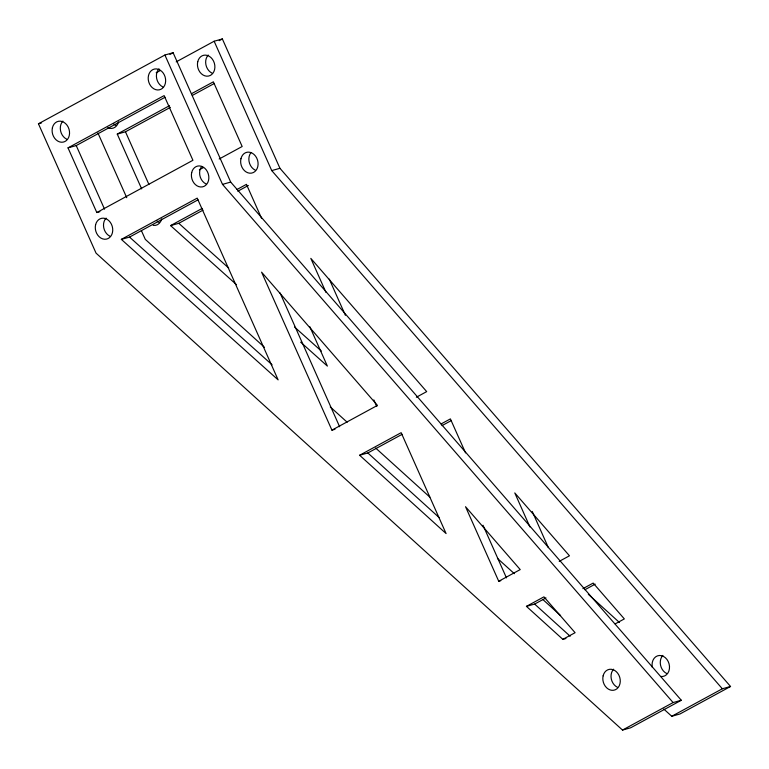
<?xml version="1.0" encoding="UTF-8"?>
<svg xmlns="http://www.w3.org/2000/svg" width="769" height="769" viewBox="0 0 769 769"><rect width="100%" height="100%" fill="white"/><g stroke="black" fill="none" stroke-linecap="round" stroke-linejoin="round"><path stroke-width="1.15" d="M38.45 123.78L164.902 55.022L173.112 52.725L230.7 182.08L681.305 700.261L630.724 727.762L622.515 730.06L96.048 253.136L38.45 123.78L41.526 122.915M169.949 54.445L173.112 52.725M156.194 72.747L160.404 70.46M176.207 61.866L214.147 41.238L222.356 38.94L279.945 168.296L730.55 686.477L679.969 713.978L671.76 716.275L663.762 709.028M219.194 40.661L222.356 38.94M68.018 147.869L164.124 95.606L192.923 160.288L96.817 212.542L68.018 147.869L76.227 145.572L165.018 97.288M141.669 188.895L117.263 134.085L169.497 105.68M191.433 93.751L213.369 81.831L242.168 146.504L219.184 159M117.263 134.085L125.472 131.787L170.391 107.362M192.327 95.433L214.263 83.504M199.334 169.795L203.516 167.527M121.339 239.38L197.21 198.123L278.128 379.876L121.339 239.38L129.538 237.083L198.037 199.844M236.506 284.674L170.574 225.605L202.189 208.409M236.967 189.501L246.445 184.349L261.566 218.29M170.574 225.605L178.783 223.308L203.026 210.129M237.794 191.212L248.339 185.483M331.92 430.15L377.444 405.398L261.575 272.149L331.92 430.15L335.005 429.294M416.346 397.246L426.689 391.613L310.82 258.374L325.969 292.383M359.632 455.258L401.158 432.678L446.087 533.571L359.632 455.258L367.842 452.96L402.1 434.331M441.06 423.969L450.403 418.894L465.543 452.893M442.002 425.622L451.345 420.547M498.735 581.268L520.219 569.579L465.533 506.704L498.735 581.268L500.782 580.691M559.226 561.36L569.464 555.795L514.778 492.919L529.908 526.909M526.438 606.366L543.933 596.859L575.097 632.695L562.85 639.347L526.438 606.366L534.647 604.069L545.971 597.917M582.892 588.669L593.178 583.075L624.341 618.91L615.152 623.899M584.921 589.727L595.206 584.132M622.515 730.06L673.096 702.558L681.305 700.261M671.76 716.275L722.341 688.774L730.55 686.477M96.817 212.542L99.893 211.686M164.902 55.022L222.501 184.377L230.7 182.08M214.147 41.238L271.736 170.593L279.945 168.296M562.85 639.347L565.926 638.491M178.783 223.308L228.672 268.006M294.594 327.075L321.327 351.02M300.641 342.147L327.373 366.092L309.82 326.681M129.538 237.083L272.082 364.804M588.333 594.312L619.42 622.467M264.459 347.309L145.283 239.351L141.381 230.585M330.266 406.926L347.165 422.229M375.618 448.01L429.871 497.149M497.456 558.381L514.355 573.684M542.808 599.464L560.601 615.575M367.842 452.96L439.291 517.691M534.647 604.069L570.175 636.251M271.736 170.593L722.341 688.774M222.501 184.377L673.096 702.558M532.263 511.452L548.374 547.643M483.019 525.237L506.454 577.875M329.286 279.118L345.406 315.328M373.84 399.909L376.772 406.493M280.041 292.902L339.638 426.757M125.472 131.787L148.898 184.406M97.942 133.018L126.741 197.7M76.227 145.572L104.536 209.149M617.44 687.275A10.679 8.555 74.4 0 1 613.614 669.193M206.015 183.935A10.679 8.555 74.4 0 1 201.68 166.45M109.919 236.198A10.679 8.555 74.4 0 1 106.093 218.117M162.826 86.916A10.679 8.555 74.4 0 1 159 68.835M66.72 139.179A10.679 8.555 74.4 0 1 62.895 121.098M118.484 121.858A10.679 8.555 74.4 0 1 107.756 127.692M255.26 170.151A10.679 8.555 74.4 0 1 250.925 152.666M159.164 222.414A10.679 8.555 74.4 0 1 157.059 221.059M212.071 73.142A10.679 8.555 74.4 0 1 208.245 55.06M115.965 125.395A10.679 8.555 74.4 0 1 113.86 124.04M161.682 218.877A10.679 8.555 74.4 0 1 153.214 225.394M652.343 667.482A10.679 8.555 74.4 0 1 659.321 655.486A10.679 8.555 74.4 0 1 669.491 666.367A10.679 8.555 74.4 0 1 660.734 676.47M666.685 673.49A10.679 8.555 74.4 0 1 662.859 655.409M52.407 127.76A10.679 8.555 74.4 0 0 63.029 142.14A10.679 8.555 74.4 0 0 67.038 125.203A10.679 8.555 74.4 0 0 52.407 127.76M603.127 675.845A10.679 8.555 74.4 0 0 613.749 690.235A10.679 8.555 74.4 0 0 617.757 673.298A10.679 8.555 74.4 0 0 603.127 675.845M191.702 172.516A10.679 8.555 74.4 0 0 202.334 186.896A10.679 8.555 74.4 0 0 206.332 169.959A10.679 8.555 74.4 0 0 191.702 172.516M95.596 224.769A10.679 8.555 74.4 0 0 106.228 239.159A10.679 8.555 74.4 0 0 110.227 222.222A10.679 8.555 74.4 0 0 95.596 224.769M197.748 61.712A10.679 8.555 74.4 0 0 208.38 76.093A10.679 8.555 74.4 0 0 212.379 59.165A10.679 8.555 74.4 0 0 197.748 61.712M148.504 75.497A10.679 8.555 74.4 0 0 159.135 89.877A10.679 8.555 74.4 0 0 163.134 72.94A10.679 8.555 74.4 0 0 148.504 75.497M240.947 158.731A10.679 8.555 74.4 0 0 251.578 173.112A10.679 8.555 74.4 0 0 255.577 156.174A10.679 8.555 74.4 0 0 240.947 158.731"/></g></svg>
